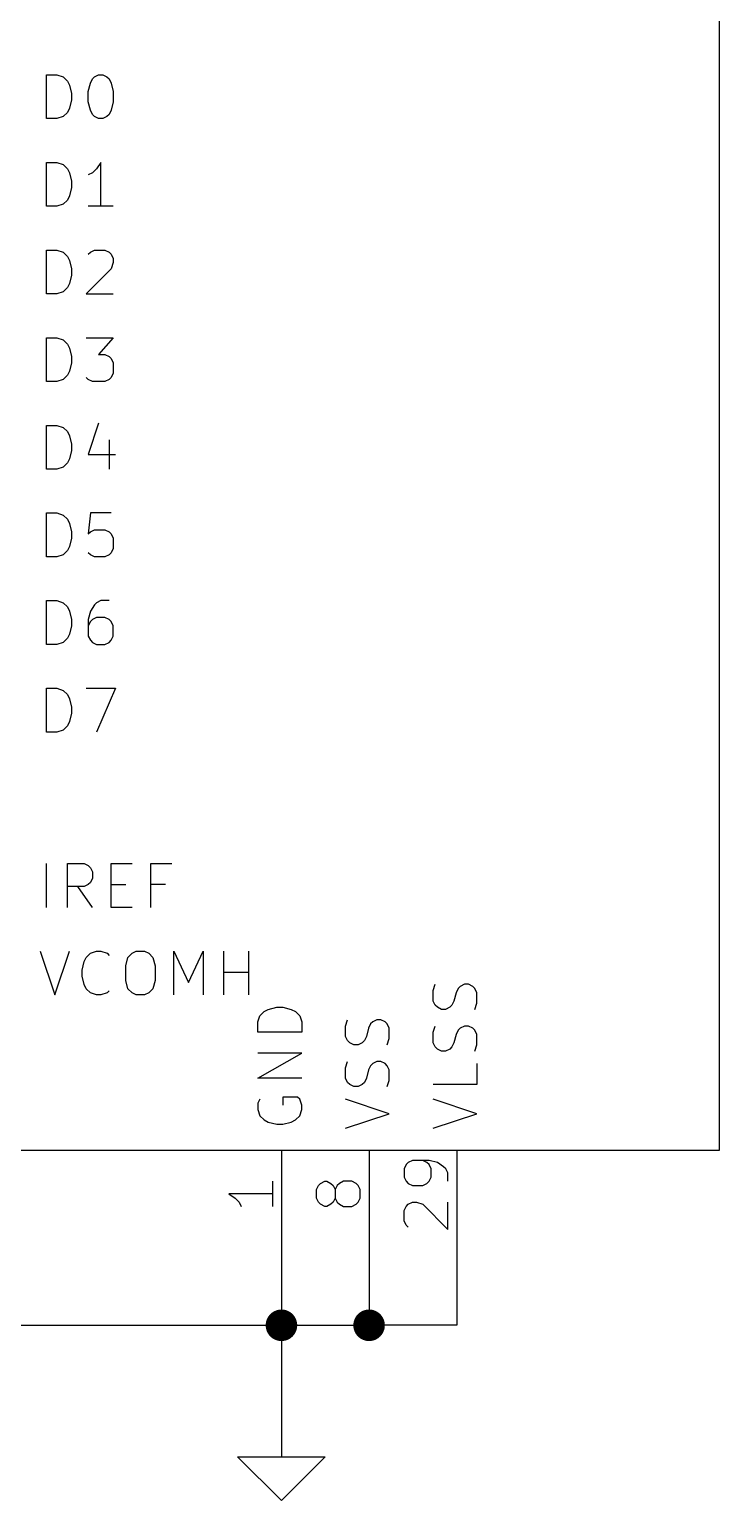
# Model space of a CAD drawing. Extents: x 0.4 to 11.3, y -7.9 to -0.4.
# Drawn here: x 9.112 to 9.9, y -4.75 to -3.071 of the extents above; entities that cross this region are included whole.
import ezdxf

# ---------------------------------------------------------------- set-up
doc = ezdxf.new("R2010")
doc.units = 0
doc.header["$MEASUREMENT"] = 0
for name, color, linetype in [('CYAN2', 4, 'CONTINUOUS'), ('GREEN3', 91, 'CONTINUOUS'), ('LYELLOW', 51, 'CONTINUOUS'), ('RED2', 1, 'CONTINUOUS'), ('RED3', 11, 'CONTINUOUS')]:
    doc.layers.add(name, color=color, linetype=linetype)

msp = doc.modelspace()

# ---------------------------------------------------------------- linework, layer by layer
at = {"layer": 'CYAN2', "linetype": 'CONTINUOUS'}
for p, q in [((9.1319, -3.1731), (9.1319, -3.1231)), ((9.1319, -3.1231), (9.1438, -3.1231)), ((9.1319, -3.1731), (9.1319, -3.1231)), ((9.1319, -3.1231), (9.1438, -3.1231)), ((9.1438, -3.1231), (9.1509, -3.1255)), ((9.1438, -3.1231), (9.1509, -3.1255)), ((9.1509, -3.1255), (9.1557, -3.1303)), ((9.1509, -3.1255), (9.1557, -3.1303)), ((9.1557, -3.1303), (9.1581, -3.135)), ((9.1557, -3.1303), (9.1581, -3.135)), ((9.1581, -3.135), (9.1605, -3.1446)), ((9.1581, -3.135), (9.1605, -3.1446)), ((9.1795, -3.1422), (9.1819, -3.1327)), ((9.1795, -3.1422), (9.1819, -3.1327)), ((9.1819, -3.1327), (9.1843, -3.1279)), ((9.1819, -3.1327), (9.1843, -3.1279)), ((9.1843, -3.1279), (9.1867, -3.1255)), ((9.1843, -3.1279), (9.1867, -3.1255)), ((9.1867, -3.1255), (9.1914, -3.1231)), ((9.1867, -3.1255), (9.1914, -3.1231)), ((9.1914, -3.1231), (9.1962, -3.1231)), ((9.1914, -3.1231), (9.1962, -3.1231)), ((9.1962, -3.1231), (9.2009, -3.1255)), ((9.1962, -3.1231), (9.2009, -3.1255)), ((9.2009, -3.1255), (9.2033, -3.1279)), ((9.2009, -3.1255), (9.2033, -3.1279)), ((9.2033, -3.1279), (9.2057, -3.1327)), ((9.2033, -3.1279), (9.2057, -3.1327)), ((9.2057, -3.1327), (9.2081, -3.1422)), ((9.2057, -3.1327), (9.2081, -3.1422)), ((9.1605, -3.1517), (9.1581, -3.1612)), ((9.1605, -3.1517), (9.1581, -3.1612)), ((9.1605, -3.1446), (9.1605, -3.1517)), ((9.1605, -3.1446), (9.1605, -3.1517)), ((9.1795, -3.1541), (9.1795, -3.1422)), ((9.1795, -3.1541), (9.1795, -3.1422)), ((9.1819, -3.1636), (9.1795, -3.1541)), ((9.1819, -3.1636), (9.1795, -3.1541)), ((9.2081, -3.1541), (9.2057, -3.1636)), ((9.2081, -3.1541), (9.2057, -3.1636)), ((9.2081, -3.1422), (9.2081, -3.1541)), ((9.2081, -3.1422), (9.2081, -3.1541)), ((9.1509, -3.1708), (9.1438, -3.1731)), ((9.1509, -3.1708), (9.1438, -3.1731)), ((9.1557, -3.166), (9.1509, -3.1708)), ((9.1557, -3.166), (9.1509, -3.1708)), ((9.1581, -3.1612), (9.1557, -3.166)), ((9.1581, -3.1612), (9.1557, -3.166)), ((9.1843, -3.1684), (9.1819, -3.1636)), ((9.1843, -3.1684), (9.1819, -3.1636)), ((9.1867, -3.1708), (9.1843, -3.1684)), ((9.1867, -3.1708), (9.1843, -3.1684)), ((9.1914, -3.1731), (9.1867, -3.1708)), ((9.1914, -3.1731), (9.1867, -3.1708)), ((9.2009, -3.1708), (9.1962, -3.1731)), ((9.2009, -3.1708), (9.1962, -3.1731)), ((9.2033, -3.1684), (9.2009, -3.1708)), ((9.2033, -3.1684), (9.2009, -3.1708)), ((9.2057, -3.1636), (9.2033, -3.1684)), ((9.2057, -3.1636), (9.2033, -3.1684)), ((9.1438, -3.1731), (9.1319, -3.1731)), ((9.1438, -3.1731), (9.1319, -3.1731)), ((9.1962, -3.1731), (9.1914, -3.1731)), ((9.1962, -3.1731), (9.1914, -3.1731)), ((9.1319, -3.2731), (9.1319, -3.2231)), ((9.1319, -3.2231), (9.1438, -3.2231)), ((9.1319, -3.2731), (9.1319, -3.2231)), ((9.1319, -3.2231), (9.1438, -3.2231)), ((9.1438, -3.2231), (9.1509, -3.2255)), ((9.1438, -3.2231), (9.1509, -3.2255)), ((9.1509, -3.2255), (9.1557, -3.2303)), ((9.1509, -3.2255), (9.1557, -3.2303)), ((9.1557, -3.2303), (9.1581, -3.235)), ((9.1557, -3.2303), (9.1581, -3.235)), ((9.1581, -3.235), (9.1605, -3.2446)), ((9.1581, -3.235), (9.1605, -3.2446)), ((9.1843, -3.235), (9.1795, -3.2374)), ((9.1843, -3.235), (9.1795, -3.2374)), ((9.189, -3.2303), (9.1843, -3.235)), ((9.189, -3.2303), (9.1843, -3.235)), ((9.1938, -3.2231), (9.189, -3.2303)), ((9.1938, -3.2231), (9.189, -3.2303)), ((9.1938, -3.2731), (9.1938, -3.2231)), ((9.1938, -3.2731), (9.1938, -3.2231)), ((9.1605, -3.2517), (9.1581, -3.2612)), ((9.1605, -3.2517), (9.1581, -3.2612)), ((9.1605, -3.2446), (9.1605, -3.2517)), ((9.1605, -3.2446), (9.1605, -3.2517)), ((9.1438, -3.2731), (9.1319, -3.2731)), ((9.1438, -3.2731), (9.1319, -3.2731)), ((9.1509, -3.2708), (9.1438, -3.2731)), ((9.1509, -3.2708), (9.1438, -3.2731)), ((9.1557, -3.266), (9.1509, -3.2708)), ((9.1557, -3.266), (9.1509, -3.2708)), ((9.1581, -3.2612), (9.1557, -3.266)), ((9.1581, -3.2612), (9.1557, -3.266)), ((9.2081, -3.2731), (9.1795, -3.2731)), ((9.2081, -3.2731), (9.1795, -3.2731)), ((9.1319, -3.3731), (9.1319, -3.3231)), ((9.1319, -3.3231), (9.1438, -3.3231)), ((9.1319, -3.3731), (9.1319, -3.3231)), ((9.1319, -3.3231), (9.1438, -3.3231)), ((9.1438, -3.3231), (9.1509, -3.3255)), ((9.1438, -3.3231), (9.1509, -3.3255)), ((9.1819, -3.3255), (9.1867, -3.3231)), ((9.1819, -3.3255), (9.1867, -3.3231)), ((9.1867, -3.3231), (9.1986, -3.3231)), ((9.1867, -3.3231), (9.1986, -3.3231)), ((9.1986, -3.3231), (9.2033, -3.3255)), ((9.1986, -3.3231), (9.2033, -3.3255)), ((9.1509, -3.3255), (9.1557, -3.3303)), ((9.1509, -3.3255), (9.1557, -3.3303)), ((9.1557, -3.3303), (9.1581, -3.335)), ((9.1557, -3.3303), (9.1581, -3.335)), ((9.1581, -3.335), (9.1605, -3.3446)), ((9.1581, -3.335), (9.1605, -3.3446)), ((9.1795, -3.3279), (9.1819, -3.3255)), ((9.1795, -3.3279), (9.1819, -3.3255)), ((9.2033, -3.3255), (9.2057, -3.3279)), ((9.2033, -3.3255), (9.2057, -3.3279)), ((9.2057, -3.3279), (9.2081, -3.3327)), ((9.2057, -3.3279), (9.2081, -3.3327)), ((9.2081, -3.3374), (9.2057, -3.3446)), ((9.2081, -3.3374), (9.2057, -3.3446)), ((9.2081, -3.3327), (9.2081, -3.3374)), ((9.2081, -3.3327), (9.2081, -3.3374)), ((9.1605, -3.3517), (9.1581, -3.3612)), ((9.1605, -3.3517), (9.1581, -3.3612)), ((9.1605, -3.3446), (9.1605, -3.3517)), ((9.1605, -3.3446), (9.1605, -3.3517)), ((9.2057, -3.3446), (9.1771, -3.3731)), ((9.2057, -3.3446), (9.1771, -3.3731)), ((9.1438, -3.3731), (9.1319, -3.3731)), ((9.1438, -3.3731), (9.1319, -3.3731)), ((9.1509, -3.3708), (9.1438, -3.3731)), ((9.1509, -3.3708), (9.1438, -3.3731)), ((9.1557, -3.366), (9.1509, -3.3708)), ((9.1557, -3.366), (9.1509, -3.3708)), ((9.1581, -3.3612), (9.1557, -3.366)), ((9.1581, -3.3612), (9.1557, -3.366)), ((9.1771, -3.3731), (9.2081, -3.3731)), ((9.1771, -3.3731), (9.2081, -3.3731)), ((9.1319, -3.4731), (9.1319, -3.4231)), ((9.1319, -3.4231), (9.1438, -3.4231)), ((9.1319, -3.4731), (9.1319, -3.4231)), ((9.1319, -3.4231), (9.1438, -3.4231)), ((9.1438, -3.4231), (9.1509, -3.4255)), ((9.1438, -3.4231), (9.1509, -3.4255)), ((9.1771, -3.4231), (9.2081, -3.4231)), ((9.1771, -3.4231), (9.2081, -3.4231)), ((9.2081, -3.4231), (9.1914, -3.4422)), ((9.2081, -3.4231), (9.1914, -3.4422)), ((9.1509, -3.4255), (9.1557, -3.4303)), ((9.1509, -3.4255), (9.1557, -3.4303)), ((9.1557, -3.4303), (9.1581, -3.435)), ((9.1557, -3.4303), (9.1581, -3.435)), ((9.1581, -3.435), (9.1605, -3.4446)), ((9.1581, -3.435), (9.1605, -3.4446)), ((9.1605, -3.4517), (9.1581, -3.4612)), ((9.1605, -3.4517), (9.1581, -3.4612)), ((9.1605, -3.4446), (9.1605, -3.4517)), ((9.1605, -3.4446), (9.1605, -3.4517)), ((9.1914, -3.4422), (9.1986, -3.4422)), ((9.1914, -3.4422), (9.1986, -3.4422)), ((9.1986, -3.4422), (9.2033, -3.4446)), ((9.1986, -3.4422), (9.2033, -3.4446)), ((9.2033, -3.4446), (9.2057, -3.4469)), ((9.2033, -3.4446), (9.2057, -3.4469)), ((9.2057, -3.4469), (9.2081, -3.4517)), ((9.2057, -3.4469), (9.2081, -3.4517)), ((9.2081, -3.4517), (9.2081, -3.4636)), ((9.2081, -3.4517), (9.2081, -3.4636)), ((9.1438, -3.4731), (9.1319, -3.4731)), ((9.1438, -3.4731), (9.1319, -3.4731)), ((9.1509, -3.4708), (9.1438, -3.4731)), ((9.1509, -3.4708), (9.1438, -3.4731)), ((9.1557, -3.466), (9.1509, -3.4708)), ((9.1557, -3.466), (9.1509, -3.4708)), ((9.1581, -3.4612), (9.1557, -3.466)), ((9.1581, -3.4612), (9.1557, -3.466)), ((9.1795, -3.4708), (9.1771, -3.4684)), ((9.1795, -3.4708), (9.1771, -3.4684)), ((9.1843, -3.4731), (9.1795, -3.4708)), ((9.1843, -3.4731), (9.1795, -3.4708)), ((9.1986, -3.4731), (9.1843, -3.4731)), ((9.1986, -3.4731), (9.1843, -3.4731)), ((9.2033, -3.4708), (9.1986, -3.4731)), ((9.2033, -3.4708), (9.1986, -3.4731)), ((9.2057, -3.4684), (9.2033, -3.4708)), ((9.2057, -3.4684), (9.2033, -3.4708)), ((9.2081, -3.4636), (9.2057, -3.4684)), ((9.2081, -3.4636), (9.2057, -3.4684)), ((9.1319, -3.5731), (9.1319, -3.5231)), ((9.1319, -3.5231), (9.1438, -3.5231)), ((9.1319, -3.5731), (9.1319, -3.5231)), ((9.1319, -3.5231), (9.1438, -3.5231)), ((9.1438, -3.5231), (9.1509, -3.5255)), ((9.1438, -3.5231), (9.1509, -3.5255)), ((9.1914, -3.5208), (9.1795, -3.5565)), ((9.1914, -3.5208), (9.1795, -3.5565)), ((9.1509, -3.5255), (9.1557, -3.5303)), ((9.1509, -3.5255), (9.1557, -3.5303)), ((9.1557, -3.5303), (9.1581, -3.535)), ((9.1557, -3.5303), (9.1581, -3.535)), ((9.1581, -3.535), (9.1605, -3.5446)), ((9.1581, -3.535), (9.1605, -3.5446)), ((9.2033, -3.5398), (9.2033, -3.5731)), ((9.2033, -3.5398), (9.2033, -3.5731)), ((9.1605, -3.5517), (9.1581, -3.5612)), ((9.1605, -3.5517), (9.1581, -3.5612)), ((9.1605, -3.5446), (9.1605, -3.5517)), ((9.1605, -3.5446), (9.1605, -3.5517)), ((9.1795, -3.5565), (9.2105, -3.5565)), ((9.1795, -3.5565), (9.2105, -3.5565)), ((9.1438, -3.5731), (9.1319, -3.5731)), ((9.1438, -3.5731), (9.1319, -3.5731)), ((9.1509, -3.5708), (9.1438, -3.5731)), ((9.1509, -3.5708), (9.1438, -3.5731)), ((9.1557, -3.566), (9.1509, -3.5708)), ((9.1557, -3.566), (9.1509, -3.5708)), ((9.1581, -3.5612), (9.1557, -3.566)), ((9.1581, -3.5612), (9.1557, -3.566)), ((9.1319, -3.6731), (9.1319, -3.6231)), ((9.1319, -3.6231), (9.1438, -3.6231)), ((9.1319, -3.6731), (9.1319, -3.6231)), ((9.1319, -3.6231), (9.1438, -3.6231)), ((9.1438, -3.6231), (9.1509, -3.6255)), ((9.1438, -3.6231), (9.1509, -3.6255)), ((9.1509, -3.6255), (9.1557, -3.6303)), ((9.1509, -3.6255), (9.1557, -3.6303)), ((9.1819, -3.6231), (9.1795, -3.6469)), ((9.1819, -3.6231), (9.1795, -3.6469)), ((9.2057, -3.6231), (9.1819, -3.6231)), ((9.2057, -3.6231), (9.1819, -3.6231)), ((9.1557, -3.6303), (9.1581, -3.635)), ((9.1557, -3.6303), (9.1581, -3.635)), ((9.1581, -3.635), (9.1605, -3.6446)), ((9.1581, -3.635), (9.1605, -3.6446)), ((9.1819, -3.6446), (9.1867, -3.6422)), ((9.1819, -3.6446), (9.1867, -3.6422)), ((9.1867, -3.6422), (9.1986, -3.6422)), ((9.1867, -3.6422), (9.1986, -3.6422)), ((9.1986, -3.6422), (9.2033, -3.6446)), ((9.1986, -3.6422), (9.2033, -3.6446)), ((9.1605, -3.6517), (9.1581, -3.6612)), ((9.1605, -3.6517), (9.1581, -3.6612)), ((9.1605, -3.6446), (9.1605, -3.6517)), ((9.1605, -3.6446), (9.1605, -3.6517)), ((9.1795, -3.6469), (9.1819, -3.6446)), ((9.1795, -3.6469), (9.1819, -3.6446)), ((9.2033, -3.6446), (9.2057, -3.6469)), ((9.2033, -3.6446), (9.2057, -3.6469)), ((9.2057, -3.6469), (9.2081, -3.6517)), ((9.2057, -3.6469), (9.2081, -3.6517)), ((9.2081, -3.6517), (9.2081, -3.6636)), ((9.2081, -3.6517), (9.2081, -3.6636)), ((9.1438, -3.6731), (9.1319, -3.6731)), ((9.1438, -3.6731), (9.1319, -3.6731)), ((9.1509, -3.6708), (9.1438, -3.6731)), ((9.1509, -3.6708), (9.1438, -3.6731)), ((9.1557, -3.666), (9.1509, -3.6708)), ((9.1557, -3.666), (9.1509, -3.6708)), ((9.1581, -3.6612), (9.1557, -3.666)), ((9.1581, -3.6612), (9.1557, -3.666)), ((9.1819, -3.6708), (9.1795, -3.6684)), ((9.1819, -3.6708), (9.1795, -3.6684)), ((9.1867, -3.6731), (9.1819, -3.6708)), ((9.1867, -3.6731), (9.1819, -3.6708)), ((9.1986, -3.6731), (9.1867, -3.6731)), ((9.1986, -3.6731), (9.1867, -3.6731)), ((9.2033, -3.6708), (9.1986, -3.6731)), ((9.2033, -3.6708), (9.1986, -3.6731)), ((9.2057, -3.6684), (9.2033, -3.6708)), ((9.2057, -3.6684), (9.2033, -3.6708)), ((9.2081, -3.6636), (9.2057, -3.6684)), ((9.2081, -3.6636), (9.2057, -3.6684)), ((9.1319, -3.7731), (9.1319, -3.7231)), ((9.1319, -3.7231), (9.1438, -3.7231)), ((9.1319, -3.7731), (9.1319, -3.7231)), ((9.1319, -3.7231), (9.1438, -3.7231)), ((9.1438, -3.7231), (9.1509, -3.7255)), ((9.1438, -3.7231), (9.1509, -3.7255)), ((9.1509, -3.7255), (9.1557, -3.7303)), ((9.1509, -3.7255), (9.1557, -3.7303)), ((9.189, -3.7255), (9.1867, -3.7279)), ((9.189, -3.7255), (9.1867, -3.7279)), ((9.1938, -3.7231), (9.189, -3.7255)), ((9.1938, -3.7231), (9.189, -3.7255)), ((9.2033, -3.7231), (9.1938, -3.7231)), ((9.2033, -3.7231), (9.1938, -3.7231)), ((9.1557, -3.7303), (9.1581, -3.735)), ((9.1557, -3.7303), (9.1581, -3.735)), ((9.1581, -3.735), (9.1605, -3.7446)), ((9.1581, -3.735), (9.1605, -3.7446)), ((9.1819, -3.735), (9.1795, -3.7446)), ((9.1819, -3.735), (9.1795, -3.7446)), ((9.1867, -3.7279), (9.1819, -3.735)), ((9.1867, -3.7279), (9.1819, -3.735)), ((9.189, -3.7422), (9.1843, -3.7446)), ((9.189, -3.7422), (9.1843, -3.7446)), ((9.1986, -3.7422), (9.189, -3.7422)), ((9.1986, -3.7422), (9.189, -3.7422)), ((9.2033, -3.7446), (9.1986, -3.7422)), ((9.2033, -3.7446), (9.1986, -3.7422)), ((9.1605, -3.7517), (9.1581, -3.7612)), ((9.1605, -3.7517), (9.1581, -3.7612)), ((9.1605, -3.7446), (9.1605, -3.7517)), ((9.1605, -3.7446), (9.1605, -3.7517)), ((9.1795, -3.7446), (9.1795, -3.7636)), ((9.1795, -3.7446), (9.1795, -3.7636)), ((9.1819, -3.7469), (9.1795, -3.7517)), ((9.1819, -3.7469), (9.1795, -3.7517)), ((9.1843, -3.7446), (9.1819, -3.7469)), ((9.1843, -3.7446), (9.1819, -3.7469)), ((9.2057, -3.7469), (9.2033, -3.7446)), ((9.2057, -3.7469), (9.2033, -3.7446)), ((9.2081, -3.7517), (9.2057, -3.7469)), ((9.2081, -3.7517), (9.2057, -3.7469)), ((9.2081, -3.7636), (9.2081, -3.7517)), ((9.2081, -3.7636), (9.2081, -3.7517)), ((9.1438, -3.7731), (9.1319, -3.7731)), ((9.1438, -3.7731), (9.1319, -3.7731)), ((9.1509, -3.7708), (9.1438, -3.7731)), ((9.1509, -3.7708), (9.1438, -3.7731)), ((9.1557, -3.766), (9.1509, -3.7708)), ((9.1557, -3.766), (9.1509, -3.7708)), ((9.1581, -3.7612), (9.1557, -3.766)), ((9.1581, -3.7612), (9.1557, -3.766)), ((9.1795, -3.7636), (9.1819, -3.7684)), ((9.1795, -3.7636), (9.1819, -3.7684)), ((9.1819, -3.7684), (9.1843, -3.7708)), ((9.1819, -3.7684), (9.1843, -3.7708)), ((9.1843, -3.7708), (9.189, -3.7731)), ((9.1843, -3.7708), (9.189, -3.7731)), ((9.189, -3.7731), (9.1986, -3.7731)), ((9.189, -3.7731), (9.1986, -3.7731)), ((9.1986, -3.7731), (9.2033, -3.7708)), ((9.1986, -3.7731), (9.2033, -3.7708)), ((9.2033, -3.7708), (9.2057, -3.7684)), ((9.2033, -3.7708), (9.2057, -3.7684)), ((9.2057, -3.7684), (9.2081, -3.7636)), ((9.2057, -3.7684), (9.2081, -3.7636)), ((9.1319, -3.8731), (9.1319, -3.8231)), ((9.1319, -3.8231), (9.1438, -3.8231)), ((9.1319, -3.8731), (9.1319, -3.8231)), ((9.1319, -3.8231), (9.1438, -3.8231)), ((9.1438, -3.8231), (9.1509, -3.8255)), ((9.1438, -3.8231), (9.1509, -3.8255)), ((9.1509, -3.8255), (9.1557, -3.8303)), ((9.1509, -3.8255), (9.1557, -3.8303)), ((9.1771, -3.8231), (9.2105, -3.8231)), ((9.1771, -3.8231), (9.2105, -3.8231)), ((9.2105, -3.8231), (9.189, -3.8731)), ((9.2105, -3.8231), (9.189, -3.8731)), ((9.1557, -3.8303), (9.1581, -3.835)), ((9.1557, -3.8303), (9.1581, -3.835)), ((9.1581, -3.835), (9.1605, -3.8446)), ((9.1581, -3.835), (9.1605, -3.8446)), ((9.1605, -3.8517), (9.1581, -3.8612)), ((9.1605, -3.8517), (9.1581, -3.8612)), ((9.1605, -3.8446), (9.1605, -3.8517)), ((9.1605, -3.8446), (9.1605, -3.8517)), ((9.1438, -3.8731), (9.1319, -3.8731)), ((9.1438, -3.8731), (9.1319, -3.8731)), ((9.1509, -3.8708), (9.1438, -3.8731)), ((9.1509, -3.8708), (9.1438, -3.8731)), ((9.1557, -3.866), (9.1509, -3.8708)), ((9.1557, -3.866), (9.1509, -3.8708)), ((9.1581, -3.8612), (9.1557, -3.866)), ((9.1581, -3.8612), (9.1557, -3.866)), ((9.1319, -4.0731), (9.1319, -4.0231)), ((9.1319, -4.0731), (9.1319, -4.0231)), ((9.1557, -4.0731), (9.1557, -4.0231)), ((9.1557, -4.0231), (9.1748, -4.0231)), ((9.1557, -4.0731), (9.1557, -4.0231)), ((9.1557, -4.0231), (9.1748, -4.0231)), ((9.1748, -4.0231), (9.1795, -4.0255)), ((9.1748, -4.0231), (9.1795, -4.0255)), ((9.1795, -4.0255), (9.1819, -4.0279)), ((9.1795, -4.0255), (9.1819, -4.0279)), ((9.1819, -4.0279), (9.1843, -4.0327)), ((9.1819, -4.0279), (9.1843, -4.0327)), ((9.2057, -4.0731), (9.2057, -4.0231)), ((9.2057, -4.0231), (9.2295, -4.0231)), ((9.2057, -4.0731), (9.2057, -4.0231)), ((9.2057, -4.0231), (9.2295, -4.0231)), ((9.2509, -4.0731), (9.2509, -4.0231)), ((9.2509, -4.0231), (9.2748, -4.0231)), ((9.2509, -4.0731), (9.2509, -4.0231)), ((9.2509, -4.0231), (9.2748, -4.0231)), ((9.1819, -4.0446), (9.1795, -4.0469)), ((9.1819, -4.0446), (9.1795, -4.0469)), ((9.1843, -4.0398), (9.1819, -4.0446)), ((9.1843, -4.0398), (9.1819, -4.0446)), ((9.1843, -4.0327), (9.1843, -4.0398)), ((9.1843, -4.0327), (9.1843, -4.0398)), ((9.1748, -4.0493), (9.1557, -4.0493)), ((9.1748, -4.0493), (9.1557, -4.0493)), ((9.1843, -4.0731), (9.1676, -4.0493)), ((9.1843, -4.0731), (9.1676, -4.0493)), ((9.1795, -4.0469), (9.1748, -4.0493)), ((9.1795, -4.0469), (9.1748, -4.0493)), ((9.2057, -4.0469), (9.2224, -4.0469)), ((9.2057, -4.0469), (9.2224, -4.0469)), ((9.2676, -4.0469), (9.2509, -4.0469)), ((9.2676, -4.0469), (9.2509, -4.0469)), ((9.2295, -4.0731), (9.2057, -4.0731)), ((9.2295, -4.0731), (9.2057, -4.0731)), ((9.1248, -4.1231), (9.1414, -4.1731)), ((9.1248, -4.1231), (9.1414, -4.1731)), ((9.1414, -4.1731), (9.1581, -4.1231)), ((9.1414, -4.1731), (9.1581, -4.1231)), ((9.1771, -4.1303), (9.1819, -4.1255)), ((9.1771, -4.1303), (9.1819, -4.1255)), ((9.1819, -4.1255), (9.189, -4.1231)), ((9.1819, -4.1255), (9.189, -4.1231)), ((9.189, -4.1231), (9.1938, -4.1231)), ((9.189, -4.1231), (9.1938, -4.1231)), ((9.1938, -4.1231), (9.201, -4.1255)), ((9.1938, -4.1231), (9.201, -4.1255)), ((9.201, -4.1255), (9.2033, -4.1279)), ((9.201, -4.1255), (9.2033, -4.1279)), ((9.2248, -4.1303), (9.2295, -4.1255)), ((9.2248, -4.1303), (9.2295, -4.1255)), ((9.2295, -4.1255), (9.2343, -4.1231)), ((9.2295, -4.1255), (9.2343, -4.1231)), ((9.2343, -4.1231), (9.2438, -4.1231)), ((9.2343, -4.1231), (9.2438, -4.1231)), ((9.2438, -4.1231), (9.2486, -4.1255)), ((9.2438, -4.1231), (9.2486, -4.1255)), ((9.2486, -4.1255), (9.2533, -4.1303)), ((9.2486, -4.1255), (9.2533, -4.1303)), ((9.2771, -4.1731), (9.2771, -4.1231)), ((9.2771, -4.1231), (9.2938, -4.1588)), ((9.2771, -4.1731), (9.2771, -4.1231)), ((9.2771, -4.1231), (9.2938, -4.1588)), ((9.2938, -4.1588), (9.3105, -4.1231)), ((9.2938, -4.1588), (9.3105, -4.1231)), ((9.3105, -4.1231), (9.3105, -4.1731)), ((9.3105, -4.1231), (9.3105, -4.1731)), ((9.3343, -4.1731), (9.3343, -4.1231)), ((9.3343, -4.1731), (9.3343, -4.1231)), ((9.3629, -4.1731), (9.3629, -4.1231)), ((9.3629, -4.1731), (9.3629, -4.1231)), ((9.1724, -4.1446), (9.1748, -4.135)), ((9.1724, -4.1446), (9.1748, -4.135)), ((9.1724, -4.1517), (9.1724, -4.1446)), ((9.1724, -4.1517), (9.1724, -4.1446)), ((9.1748, -4.135), (9.1771, -4.1303)), ((9.1748, -4.135), (9.1771, -4.1303)), ((9.2224, -4.1398), (9.2248, -4.1303)), ((9.2224, -4.1398), (9.2248, -4.1303)), ((9.2224, -4.1565), (9.2224, -4.1398)), ((9.2224, -4.1565), (9.2224, -4.1398)), ((9.2533, -4.1303), (9.2557, -4.1398)), ((9.2533, -4.1303), (9.2557, -4.1398)), ((9.2557, -4.1398), (9.2557, -4.1565)), ((9.2557, -4.1398), (9.2557, -4.1565)), ((9.1748, -4.1612), (9.1724, -4.1517)), ((9.1748, -4.1612), (9.1724, -4.1517)), ((9.1771, -4.166), (9.1748, -4.1612)), ((9.1771, -4.166), (9.1748, -4.1612)), ((9.2248, -4.166), (9.2224, -4.1565)), ((9.2248, -4.166), (9.2224, -4.1565)), ((9.2557, -4.1565), (9.2533, -4.166)), ((9.2557, -4.1565), (9.2533, -4.166)), ((9.3343, -4.1469), (9.3629, -4.1469)), ((9.3343, -4.1469), (9.3629, -4.1469)), ((9.5731, -4.1681), (9.5755, -4.1609)), ((9.5731, -4.1681), (9.5755, -4.1609)), ((9.6088, -4.1609), (9.6041, -4.1633)), ((9.6088, -4.1609), (9.6041, -4.1633)), ((9.6136, -4.1609), (9.6088, -4.1609)), ((9.6136, -4.1609), (9.6088, -4.1609)), ((9.6184, -4.1633), (9.6136, -4.1609)), ((9.6184, -4.1633), (9.6136, -4.1609)), ((9.1819, -4.1708), (9.1771, -4.166)), ((9.1819, -4.1708), (9.1771, -4.166)), ((9.189, -4.1731), (9.1819, -4.1708)), ((9.189, -4.1731), (9.1819, -4.1708)), ((9.1938, -4.1731), (9.189, -4.1731)), ((9.1938, -4.1731), (9.189, -4.1731)), ((9.201, -4.1708), (9.1938, -4.1731)), ((9.201, -4.1708), (9.1938, -4.1731)), ((9.2033, -4.1684), (9.201, -4.1708)), ((9.2033, -4.1684), (9.201, -4.1708)), ((9.2295, -4.1708), (9.2248, -4.166)), ((9.2295, -4.1708), (9.2248, -4.166)), ((9.2343, -4.1731), (9.2295, -4.1708)), ((9.2343, -4.1731), (9.2295, -4.1708)), ((9.2438, -4.1731), (9.2343, -4.1731)), ((9.2438, -4.1731), (9.2343, -4.1731)), ((9.2486, -4.1708), (9.2438, -4.1731)), ((9.2486, -4.1708), (9.2438, -4.1731)), ((9.2533, -4.166), (9.2486, -4.1708)), ((9.2533, -4.166), (9.2486, -4.1708)), ((9.5731, -4.18), (9.5731, -4.1681)), ((9.5731, -4.18), (9.5731, -4.1681)), ((9.5993, -4.1705), (9.5969, -4.18)), ((9.5993, -4.1705), (9.5969, -4.18)), ((9.6017, -4.1657), (9.5993, -4.1705)), ((9.6017, -4.1657), (9.5993, -4.1705)), ((9.6041, -4.1633), (9.6017, -4.1657)), ((9.6041, -4.1633), (9.6017, -4.1657)), ((9.6208, -4.1657), (9.6184, -4.1633)), ((9.6208, -4.1657), (9.6184, -4.1633)), ((9.6231, -4.1705), (9.6208, -4.1657)), ((9.6231, -4.1705), (9.6208, -4.1657)), ((9.6231, -4.1824), (9.6231, -4.1705)), ((9.6231, -4.1824), (9.6231, -4.1705)), ((9.3755, -4.1967), (9.3803, -4.1919)), ((9.3755, -4.1967), (9.3803, -4.1919)), ((9.3803, -4.1919), (9.385, -4.1895)), ((9.3803, -4.1919), (9.385, -4.1895)), ((9.385, -4.1895), (9.3946, -4.1871)), ((9.385, -4.1895), (9.3946, -4.1871)), ((9.3946, -4.1871), (9.4017, -4.1871)), ((9.3946, -4.1871), (9.4017, -4.1871)), ((9.4017, -4.1871), (9.4112, -4.1895)), ((9.4017, -4.1871), (9.4112, -4.1895)), ((9.4112, -4.1895), (9.416, -4.1919)), ((9.4112, -4.1895), (9.416, -4.1919)), ((9.416, -4.1919), (9.4208, -4.1967)), ((9.416, -4.1919), (9.4208, -4.1967)), ((9.5755, -4.1848), (9.5731, -4.18)), ((9.5755, -4.1848), (9.5731, -4.18)), ((9.5779, -4.1871), (9.5755, -4.1848)), ((9.5779, -4.1871), (9.5755, -4.1848)), ((9.5827, -4.1895), (9.5779, -4.1871)), ((9.5827, -4.1895), (9.5779, -4.1871)), ((9.5874, -4.1895), (9.5827, -4.1895)), ((9.5874, -4.1895), (9.5827, -4.1895)), ((9.5922, -4.1871), (9.5874, -4.1895)), ((9.5922, -4.1871), (9.5874, -4.1895)), ((9.5946, -4.1848), (9.5922, -4.1871)), ((9.5946, -4.1848), (9.5922, -4.1871)), ((9.5969, -4.18), (9.5946, -4.1848)), ((9.5969, -4.18), (9.5946, -4.1848)), ((9.6208, -4.1895), (9.6231, -4.1824)), ((9.6208, -4.1895), (9.6231, -4.1824)), ((9.3731, -4.2038), (9.3755, -4.1967)), ((9.3731, -4.2038), (9.3755, -4.1967)), ((9.3731, -4.2157), (9.3731, -4.2038)), ((9.3731, -4.2157), (9.3731, -4.2038)), ((9.4208, -4.1967), (9.4231, -4.2038)), ((9.4208, -4.1967), (9.4231, -4.2038)), ((9.4231, -4.2038), (9.4231, -4.2157)), ((9.4231, -4.2038), (9.4231, -4.2157)), ((9.4731, -4.2086), (9.4755, -4.2014)), ((9.4731, -4.2086), (9.4755, -4.2014)), ((9.4731, -4.2205), (9.4731, -4.2086)), ((9.4731, -4.2205), (9.4731, -4.2086)), ((9.4993, -4.2109), (9.4969, -4.2205)), ((9.4993, -4.2109), (9.4969, -4.2205)), ((9.5017, -4.2062), (9.4993, -4.2109)), ((9.5017, -4.2062), (9.4993, -4.2109)), ((9.5041, -4.2038), (9.5017, -4.2062)), ((9.5041, -4.2038), (9.5017, -4.2062)), ((9.5088, -4.2014), (9.5041, -4.2038)), ((9.5088, -4.2014), (9.5041, -4.2038)), ((9.5136, -4.2014), (9.5088, -4.2014)), ((9.5136, -4.2014), (9.5088, -4.2014)), ((9.5184, -4.2038), (9.5136, -4.2014)), ((9.5184, -4.2038), (9.5136, -4.2014)), ((9.5208, -4.2062), (9.5184, -4.2038)), ((9.5208, -4.2062), (9.5184, -4.2038)), ((9.5231, -4.2109), (9.5208, -4.2062)), ((9.5231, -4.2109), (9.5208, -4.2062)), ((9.5231, -4.2229), (9.5231, -4.2109)), ((9.5231, -4.2229), (9.5231, -4.2109)), ((9.5731, -4.2157), (9.5755, -4.2086)), ((9.5731, -4.2157), (9.5755, -4.2086)), ((9.6017, -4.2133), (9.5993, -4.2181)), ((9.6017, -4.2133), (9.5993, -4.2181)), ((9.6041, -4.2109), (9.6017, -4.2133)), ((9.6041, -4.2109), (9.6017, -4.2133)), ((9.6088, -4.2086), (9.6041, -4.2109)), ((9.6088, -4.2086), (9.6041, -4.2109)), ((9.6136, -4.2086), (9.6088, -4.2086)), ((9.6136, -4.2086), (9.6088, -4.2086)), ((9.6184, -4.2109), (9.6136, -4.2086)), ((9.6184, -4.2109), (9.6136, -4.2086)), ((9.6208, -4.2133), (9.6184, -4.2109)), ((9.6208, -4.2133), (9.6184, -4.2109)), ((9.6231, -4.2181), (9.6208, -4.2133)), ((9.6231, -4.2181), (9.6208, -4.2133)), ((9.4231, -4.2157), (9.3731, -4.2157)), ((9.4231, -4.2157), (9.3731, -4.2157)), ((9.4755, -4.2252), (9.4731, -4.2205)), ((9.4755, -4.2252), (9.4731, -4.2205)), ((9.4779, -4.2276), (9.4755, -4.2252)), ((9.4779, -4.2276), (9.4755, -4.2252)), ((9.4827, -4.23), (9.4779, -4.2276)), ((9.4827, -4.23), (9.4779, -4.2276)), ((9.4874, -4.23), (9.4827, -4.23)), ((9.4874, -4.23), (9.4827, -4.23)), ((9.4922, -4.2276), (9.4874, -4.23)), ((9.4922, -4.2276), (9.4874, -4.23)), ((9.4946, -4.2252), (9.4922, -4.2276)), ((9.4946, -4.2252), (9.4922, -4.2276)), ((9.4969, -4.2205), (9.4946, -4.2252)), ((9.4969, -4.2205), (9.4946, -4.2252)), ((9.5208, -4.23), (9.5231, -4.2229)), ((9.5208, -4.23), (9.5231, -4.2229)), ((9.5731, -4.2276), (9.5731, -4.2157)), ((9.5731, -4.2276), (9.5731, -4.2157)), ((9.5755, -4.2324), (9.5731, -4.2276)), ((9.5755, -4.2324), (9.5731, -4.2276)), ((9.5969, -4.2276), (9.5946, -4.2324)), ((9.5969, -4.2276), (9.5946, -4.2324)), ((9.5993, -4.2181), (9.5969, -4.2276)), ((9.5993, -4.2181), (9.5969, -4.2276)), ((9.6208, -4.2371), (9.6231, -4.23)), ((9.6208, -4.2371), (9.6231, -4.23)), ((9.6231, -4.23), (9.6231, -4.2181)), ((9.6231, -4.23), (9.6231, -4.2181)), ((9.3731, -4.2681), (9.4231, -4.2395)), ((9.4231, -4.2395), (9.3731, -4.2395)), ((9.3731, -4.2681), (9.4231, -4.2395)), ((9.4231, -4.2395), (9.3731, -4.2395)), ((9.5779, -4.2348), (9.5755, -4.2324)), ((9.5779, -4.2348), (9.5755, -4.2324)), ((9.5827, -4.2371), (9.5779, -4.2348)), ((9.5827, -4.2371), (9.5779, -4.2348)), ((9.5874, -4.2371), (9.5827, -4.2371)), ((9.5874, -4.2371), (9.5827, -4.2371)), ((9.5922, -4.2348), (9.5874, -4.2371)), ((9.5922, -4.2348), (9.5874, -4.2371)), ((9.5946, -4.2324), (9.5922, -4.2348)), ((9.5946, -4.2324), (9.5922, -4.2348)), ((9.4731, -4.2562), (9.4755, -4.249)), ((9.4731, -4.2562), (9.4755, -4.249)), ((9.4731, -4.2681), (9.4731, -4.2562)), ((9.4731, -4.2681), (9.4731, -4.2562)), ((9.4993, -4.2586), (9.4969, -4.2681)), ((9.4993, -4.2586), (9.4969, -4.2681)), ((9.5017, -4.2538), (9.4993, -4.2586)), ((9.5017, -4.2538), (9.4993, -4.2586)), ((9.5041, -4.2514), (9.5017, -4.2538)), ((9.5041, -4.2514), (9.5017, -4.2538)), ((9.5088, -4.249), (9.5041, -4.2514)), ((9.5088, -4.249), (9.5041, -4.2514)), ((9.5136, -4.249), (9.5088, -4.249)), ((9.5136, -4.249), (9.5088, -4.249)), ((9.5184, -4.2514), (9.5136, -4.249)), ((9.5184, -4.2514), (9.5136, -4.249)), ((9.5208, -4.2538), (9.5184, -4.2514)), ((9.5208, -4.2538), (9.5184, -4.2514)), ((9.5231, -4.2586), (9.5208, -4.2538)), ((9.5231, -4.2586), (9.5208, -4.2538)), ((9.5231, -4.2705), (9.5231, -4.2586)), ((9.5231, -4.2705), (9.5231, -4.2586)), ((9.6231, -4.2514), (9.6231, -4.2752)), ((9.6231, -4.2514), (9.6231, -4.2752)), ((9.4231, -4.2681), (9.3731, -4.2681)), ((9.4231, -4.2681), (9.3731, -4.2681)), ((9.4755, -4.2729), (9.4731, -4.2681)), ((9.4755, -4.2729), (9.4731, -4.2681)), ((9.4779, -4.2752), (9.4755, -4.2729)), ((9.4779, -4.2752), (9.4755, -4.2729)), ((9.4827, -4.2776), (9.4779, -4.2752)), ((9.4827, -4.2776), (9.4779, -4.2752)), ((9.4874, -4.2776), (9.4827, -4.2776)), ((9.4874, -4.2776), (9.4827, -4.2776)), ((9.4922, -4.2752), (9.4874, -4.2776)), ((9.4922, -4.2752), (9.4874, -4.2776)), ((9.4946, -4.2729), (9.4922, -4.2752)), ((9.4946, -4.2729), (9.4922, -4.2752)), ((9.4969, -4.2681), (9.4946, -4.2729)), ((9.4969, -4.2681), (9.4946, -4.2729)), ((9.5208, -4.2776), (9.5231, -4.2705)), ((9.5208, -4.2776), (9.5231, -4.2705)), ((9.6231, -4.2752), (9.5731, -4.2752)), ((9.6231, -4.2752), (9.5731, -4.2752)), ((9.3755, -4.2919), (9.3731, -4.2967)), ((9.3755, -4.2919), (9.3731, -4.2967)), ((9.3731, -4.2967), (9.3731, -4.3038)), ((9.3731, -4.2967), (9.3731, -4.3038)), ((9.4184, -4.2895), (9.4017, -4.2895)), ((9.4017, -4.2895), (9.4017, -4.299)), ((9.4184, -4.2895), (9.4017, -4.2895)), ((9.4017, -4.2895), (9.4017, -4.299)), ((9.4208, -4.2919), (9.4184, -4.2895)), ((9.4208, -4.2919), (9.4184, -4.2895)), ((9.4231, -4.299), (9.4208, -4.2919)), ((9.4231, -4.299), (9.4208, -4.2919)), ((9.5231, -4.3086), (9.4731, -4.2919)), ((9.5231, -4.3086), (9.4731, -4.2919)), ((9.6231, -4.3086), (9.5731, -4.2919)), ((9.6231, -4.3086), (9.5731, -4.2919)), ((9.3731, -4.3038), (9.3755, -4.3109)), ((9.3731, -4.3038), (9.3755, -4.3109)), ((9.3755, -4.3109), (9.3803, -4.3157)), ((9.3755, -4.3109), (9.3803, -4.3157)), ((9.416, -4.3157), (9.4208, -4.3109)), ((9.416, -4.3157), (9.4208, -4.3109)), ((9.4208, -4.3109), (9.4231, -4.3038)), ((9.4208, -4.3109), (9.4231, -4.3038)), ((9.4231, -4.3038), (9.4231, -4.299)), ((9.4231, -4.3038), (9.4231, -4.299)), ((9.4731, -4.3252), (9.5231, -4.3086)), ((9.4731, -4.3252), (9.5231, -4.3086)), ((9.5731, -4.3252), (9.6231, -4.3086)), ((9.5731, -4.3252), (9.6231, -4.3086)), ((9.3803, -4.3157), (9.385, -4.3181)), ((9.3803, -4.3157), (9.385, -4.3181)), ((9.385, -4.3181), (9.3946, -4.3205)), ((9.385, -4.3181), (9.3946, -4.3205)), ((9.3946, -4.3205), (9.4017, -4.3205)), ((9.3946, -4.3205), (9.4017, -4.3205)), ((9.4017, -4.3205), (9.4112, -4.3181)), ((9.4017, -4.3205), (9.4112, -4.3181)), ((9.4112, -4.3181), (9.416, -4.3157)), ((9.4112, -4.3181), (9.416, -4.3157))]:
    msp.add_line(p, q, dxfattribs=at)
at = {"layer": 'GREEN3', "linetype": 'CONTINUOUS'}
for p, q in [((9.4, -4.45), (9.4, -4.55)), ((9.5, -4.45), (9.5, -4.55)), ((9.6, -4.45), (9.6, -4.55)), ((8.6, -4.55), (9.4, -4.55)), ((9.4, -4.55), (9.4, -4.65)), ((9.4, -4.55), (9.5, -4.55)), ((9.6, -4.55), (9.5, -4.55))]:
    msp.add_line(p, q, dxfattribs=at)
at = {"layer": 'GREEN3', "const_width": 0.018}
for points in [[(9.391, -4.55, 1), (9.409, -4.55, 1)], [(9.491, -4.55, 1), (9.509, -4.55, 1)]]:
    msp.add_lwpolyline(points, format="xyb", close=True, dxfattribs=at)
at = {"layer": 'LYELLOW', "linetype": 'CONTINUOUS'}
for p, q in [((9.9, -4.35), (9.9, -1.55)), ((9.1, -4.35), (9.9, -4.35))]:
    msp.add_line(p, q, dxfattribs=at)
at = {"layer": 'RED2', "linetype": 'CONTINUOUS'}
for p, q in [((9.9, -4.35), (9.9, -1.55)), ((9.1, -4.35), (9.9, -4.35)), ((9.4, -4.35), (9.4, -4.45)), ((9.4, -4.35), (9.4, -4.45)), ((9.5, -4.35), (9.5, -4.45)), ((9.5, -4.35), (9.5, -4.45)), ((9.6, -4.35), (9.6, -4.45)), ((9.6, -4.35), (9.6, -4.45)), ((9.4, -4.65), (9.4, -4.7)), ((9.4, -4.75), (9.35, -4.7)), ((9.35, -4.7), (9.4, -4.7)), ((9.4, -4.7), (9.45, -4.7)), ((9.45, -4.7), (9.4, -4.75))]:
    msp.add_line(p, q, dxfattribs=at)
at = {"layer": 'RED3', "linetype": 'CONTINUOUS'}
for p, q in [((9.5446, -4.3643), (9.5423, -4.3667)), ((9.5446, -4.3643), (9.5423, -4.3667)), ((9.5494, -4.3619), (9.5446, -4.3643)), ((9.5494, -4.3619), (9.5446, -4.3643)), ((9.5684, -4.3619), (9.5494, -4.3619)), ((9.5684, -4.3619), (9.5494, -4.3619)), ((9.5661, -4.3643), (9.5613, -4.3619)), ((9.5661, -4.3643), (9.5613, -4.3619)), ((9.5684, -4.3667), (9.5661, -4.3643)), ((9.5684, -4.3667), (9.5661, -4.3643)), ((9.578, -4.3643), (9.5684, -4.3619)), ((9.578, -4.3643), (9.5684, -4.3619)), ((9.5851, -4.369), (9.578, -4.3643)), ((9.5851, -4.369), (9.578, -4.3643)), ((9.5423, -4.3667), (9.5399, -4.3714)), ((9.5423, -4.3667), (9.5399, -4.3714)), ((9.5399, -4.3714), (9.5399, -4.3809)), ((9.5399, -4.3714), (9.5399, -4.3809)), ((9.5399, -4.3809), (9.5423, -4.3857)), ((9.5399, -4.3809), (9.5423, -4.3857)), ((9.5708, -4.3714), (9.5684, -4.3667)), ((9.5708, -4.3714), (9.5684, -4.3667)), ((9.5684, -4.3857), (9.5708, -4.3809)), ((9.5684, -4.3857), (9.5708, -4.3809)), ((9.5708, -4.3809), (9.5708, -4.3714)), ((9.5708, -4.3809), (9.5708, -4.3714)), ((9.5875, -4.3714), (9.5851, -4.369)), ((9.5875, -4.3714), (9.5851, -4.369)), ((9.5899, -4.3762), (9.5875, -4.3714)), ((9.5899, -4.3762), (9.5875, -4.3714)), ((9.5899, -4.3857), (9.5899, -4.3762)), ((9.5899, -4.3857), (9.5899, -4.3762)), ((9.3899, -4.3857), (9.3899, -4.4143)), ((9.3899, -4.3857), (9.3899, -4.4143)), ((9.4399, -4.3952), (9.4423, -4.3905)), ((9.4399, -4.3952), (9.4423, -4.3905)), ((9.4399, -4.4048), (9.4399, -4.3952)), ((9.4399, -4.4048), (9.4399, -4.3952)), ((9.4423, -4.3905), (9.4446, -4.3881)), ((9.4423, -4.3905), (9.4446, -4.3881)), ((9.4446, -4.3881), (9.4494, -4.3857)), ((9.4446, -4.3881), (9.4494, -4.3857)), ((9.4494, -4.3857), (9.4518, -4.3857)), ((9.4494, -4.3857), (9.4518, -4.3857)), ((9.4518, -4.3857), (9.4565, -4.3881)), ((9.4518, -4.3857), (9.4565, -4.3881)), ((9.4565, -4.3881), (9.4589, -4.3905)), ((9.4565, -4.3881), (9.4589, -4.3905)), ((9.4589, -4.3905), (9.4613, -4.3952)), ((9.4589, -4.3905), (9.4613, -4.3952)), ((9.4637, -4.3905), (9.4613, -4.3952)), ((9.4637, -4.3905), (9.4613, -4.3952)), ((9.4613, -4.3952), (9.4613, -4.4048)), ((9.4613, -4.3952), (9.4613, -4.4048)), ((9.4661, -4.3881), (9.4637, -4.3905)), ((9.4661, -4.3881), (9.4637, -4.3905)), ((9.4708, -4.3857), (9.4661, -4.3881)), ((9.4708, -4.3857), (9.4661, -4.3881)), ((9.4804, -4.3857), (9.4708, -4.3857)), ((9.4804, -4.3857), (9.4708, -4.3857)), ((9.4851, -4.3881), (9.4804, -4.3857)), ((9.4851, -4.3881), (9.4804, -4.3857)), ((9.4875, -4.3905), (9.4851, -4.3881)), ((9.4875, -4.3905), (9.4851, -4.3881)), ((9.4899, -4.3952), (9.4875, -4.3905)), ((9.4899, -4.3952), (9.4875, -4.3905)), ((9.4899, -4.4048), (9.4899, -4.3952)), ((9.4899, -4.4048), (9.4899, -4.3952)), ((9.5423, -4.3857), (9.5446, -4.3881)), ((9.5423, -4.3857), (9.5446, -4.3881)), ((9.5446, -4.3881), (9.5494, -4.3905)), ((9.5446, -4.3881), (9.5494, -4.3905)), ((9.5494, -4.3905), (9.5613, -4.3905)), ((9.5494, -4.3905), (9.5613, -4.3905)), ((9.5613, -4.3905), (9.5661, -4.3881)), ((9.5613, -4.3905), (9.5661, -4.3881)), ((9.5661, -4.3881), (9.5684, -4.3857)), ((9.5661, -4.3881), (9.5684, -4.3857)), ((9.3899, -4.4), (9.3399, -4.4)), ((9.3399, -4.4), (9.347, -4.4048)), ((9.3899, -4.4), (9.3399, -4.4)), ((9.3399, -4.4), (9.347, -4.4048)), ((9.347, -4.4048), (9.3518, -4.4095)), ((9.347, -4.4048), (9.3518, -4.4095)), ((9.3518, -4.4095), (9.3542, -4.4143)), ((9.3518, -4.4095), (9.3542, -4.4143)), ((9.4423, -4.4095), (9.4399, -4.4048)), ((9.4423, -4.4095), (9.4399, -4.4048)), ((9.4446, -4.4119), (9.4423, -4.4095)), ((9.4446, -4.4119), (9.4423, -4.4095)), ((9.4494, -4.4143), (9.4446, -4.4119)), ((9.4494, -4.4143), (9.4446, -4.4119)), ((9.4518, -4.4143), (9.4494, -4.4143)), ((9.4518, -4.4143), (9.4494, -4.4143)), ((9.4565, -4.4119), (9.4518, -4.4143)), ((9.4565, -4.4119), (9.4518, -4.4143)), ((9.4589, -4.4095), (9.4565, -4.4119)), ((9.4589, -4.4095), (9.4565, -4.4119)), ((9.4613, -4.4048), (9.4589, -4.4095)), ((9.4613, -4.4048), (9.4589, -4.4095)), ((9.4613, -4.4048), (9.4637, -4.4095)), ((9.4613, -4.4048), (9.4637, -4.4095)), ((9.4637, -4.4095), (9.4661, -4.4119)), ((9.4637, -4.4095), (9.4661, -4.4119)), ((9.4661, -4.4119), (9.4708, -4.4143)), ((9.4661, -4.4119), (9.4708, -4.4143)), ((9.4708, -4.4143), (9.4804, -4.4143)), ((9.4708, -4.4143), (9.4804, -4.4143)), ((9.4804, -4.4143), (9.4851, -4.4119)), ((9.4804, -4.4143), (9.4851, -4.4119)), ((9.4851, -4.4119), (9.4875, -4.4095)), ((9.4851, -4.4119), (9.4875, -4.4095)), ((9.4875, -4.4095), (9.4899, -4.4048)), ((9.4875, -4.4095), (9.4899, -4.4048)), ((9.5399, -4.419), (9.5423, -4.4143)), ((9.5399, -4.419), (9.5423, -4.4143)), ((9.5423, -4.4143), (9.5446, -4.4119)), ((9.5423, -4.4143), (9.5446, -4.4119)), ((9.5446, -4.4119), (9.5494, -4.4095)), ((9.5446, -4.4119), (9.5494, -4.4095)), ((9.5494, -4.4095), (9.5542, -4.4095)), ((9.5494, -4.4095), (9.5542, -4.4095)), ((9.5542, -4.4095), (9.5613, -4.4119)), ((9.5542, -4.4095), (9.5613, -4.4119)), ((9.5613, -4.4119), (9.5899, -4.4405)), ((9.5613, -4.4119), (9.5899, -4.4405)), ((9.5899, -4.4405), (9.5899, -4.4095)), ((9.5899, -4.4405), (9.5899, -4.4095)), ((9.5399, -4.4309), (9.5399, -4.419)), ((9.5399, -4.4309), (9.5399, -4.419)), ((9.5423, -4.4357), (9.5399, -4.4309)), ((9.5423, -4.4357), (9.5399, -4.4309)), ((9.5446, -4.4381), (9.5423, -4.4357)), ((9.5446, -4.4381), (9.5423, -4.4357))]:
    msp.add_line(p, q, dxfattribs=at)

doc.saveas('drawing.dxf')
